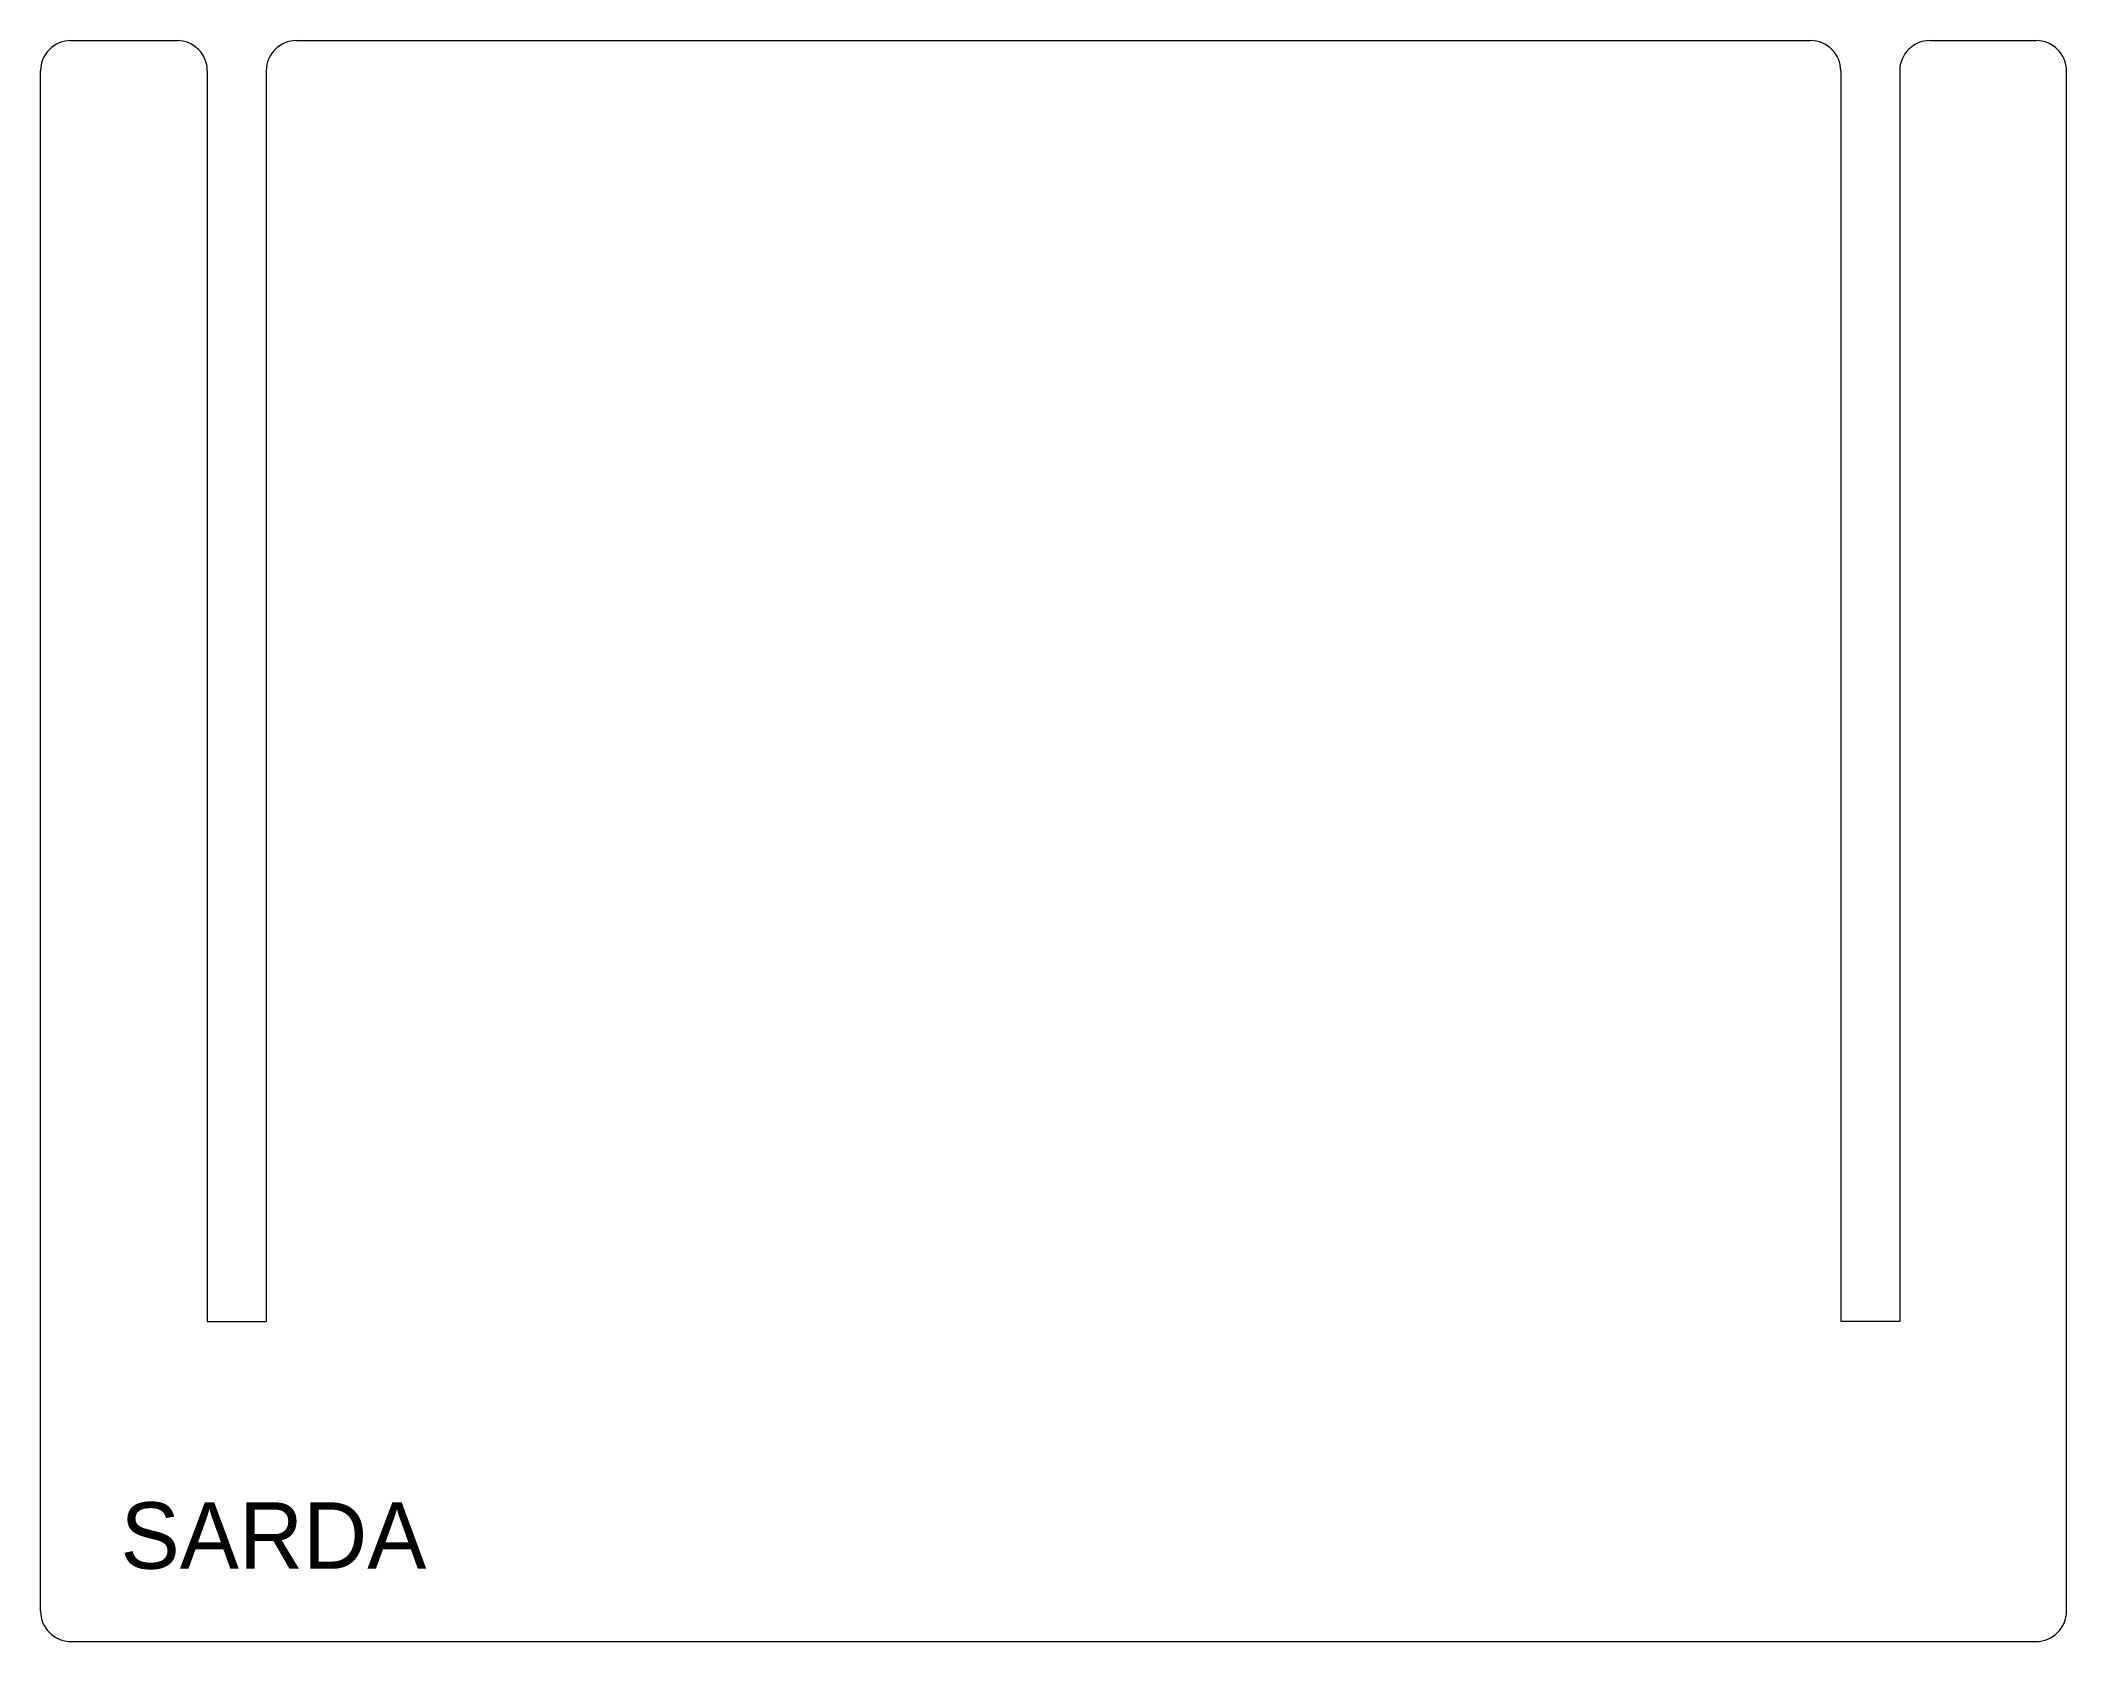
# Model space of a CAD drawing. Header units: inches. Extents: x 4.77 to 8.58, y 0.03 to 3.04.
import ezdxf

# ---------------------------------------------------------------- set-up
doc = ezdxf.new("R2010")
doc.units = ezdxf.units.IN
doc.header["$MEASUREMENT"] = 0

msp = doc.modelspace()

# ---------------------------------------------------------------- linework, layer by layer
at = {"color": 1, "linetype": 'Continuous', "lineweight": 5}
for p, q in [((4.8265, 3.0412), (5.0265, 3.0412)), ((5.2515, 3.0412), (8.1015, 3.0412)), ((8.3265, 3.0412), (8.5265, 3.0412)), ((4.7695, 0.0842), (4.7695, 2.9842)), ((5.0835, 2.9842), (5.0835, 0.6295)), ((5.1945, 2.9842), (5.1945, 0.6295)), ((8.1585, 2.9842), (8.1585, 0.6295)), ((8.2695, 2.9842), (8.2695, 0.6295)), ((8.5835, 0.0842), (8.5835, 2.9842)), ((5.0835, 0.6295), (5.1945, 0.6295)), ((8.2695, 0.6295), (8.1585, 0.6295)), ((4.8265, 0.0272), (8.5265, 0.0272))]:
    msp.add_line(p, q, dxfattribs=at)
for centre, start, end in [((4.8265, 2.9842), 90, 180), ((5.0265, 2.9842), 0, 90), ((5.2515, 2.9842), 90, 180), ((8.1015, 2.9842), 0, 90), ((8.3265, 2.9842), 90, 180), ((8.5265, 2.9842), 0, 90), ((4.8265, 0.0842), 180, 270), ((8.5265, 0.0842), 270, 0)]:
    msp.add_arc(centre, 0.057, start, end, dxfattribs=at)

# ---------------------------------------------------------------- texts
at = {"color": 2, "lineweight": 5, "insert": (4.9201, 0.2892), "char_height": 0.125, "width": 0.792413, "attachment_point": 1}
msp.add_mtext('{SARDA}', dxfattribs=at)

doc.saveas('drawing.dxf')
